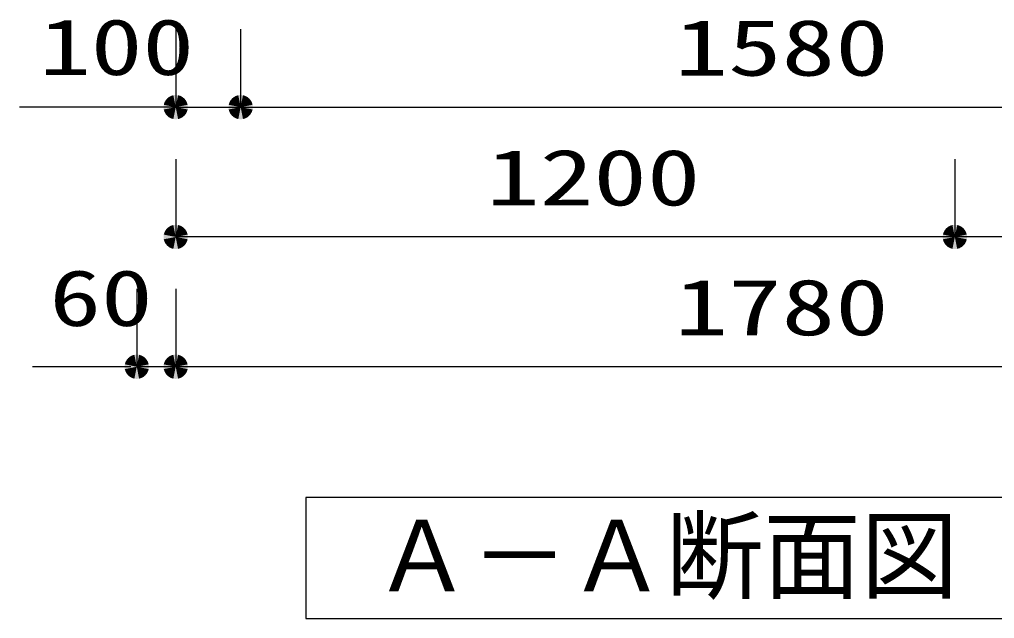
# Model space of a CAD drawing. Units: millimetres, scale not verified. Extents: x -9804 to 7514, y -6320 to 5758.
# Drawn here: x -6647 to -5146, y -4353 to -3430 of the extents above; entities that cross this region are included whole.
import ezdxf
from ezdxf.enums import TextEntityAlignment as Align

# ---------------------------------------------------------------- set-up
doc = ezdxf.new("R2010")
doc.units = ezdxf.units.MM
doc.header["$LTSCALE"] = 30
doc.layers.add('0-1_KIKI', color=3, linetype='Continuous', lineweight=25)
doc.layers.add('0-6_SUNPO', color=7, linetype='Continuous', lineweight=25)
doc.styles.add('MS Gothic', font='')
doc.styles.add('ＭＳ ゴシック', font='')
doc.styles.get('MS Gothic').set_extended_font_data('MS Gothic')
doc.styles.get('ＭＳ ゴシック').set_extended_font_data('MS Gothic')

msp = doc.modelspace()

# ---------------------------------------------------------------- linework, layer by layer
at = {"layer": '0-1_KIKI'}
msp.add_lwpolyline([(-4176.93, -4352.73), (-4176.93, -4166.42), (-6206.26, -4166.42), (-6206.26, -4352.73)], close=True, dxfattribs=at)
at = {"layer": '0-6_SUNPO', "color": 4}
for p, q in [((-6406.64, -3444.78), (-6406.64, -3564.78)), ((-6306.64, -3444.78), (-6306.64, -3564.78)), ((-6306.64, -3444.78), (-6306.64, -3564.78)), ((-6406.64, -3564.78), (-6647.23, -3564.78)), ((-6406.64, -3564.78), (-6306.64, -3564.78)), ((-6306.64, -3564.78), (-4726.64, -3564.78)), ((-6406.64, -3644.78), (-6406.64, -3764.78)), ((-5206.64, -3644.78), (-5206.64, -3764.78)), ((-5206.64, -3644.78), (-5206.64, -3764.78)), ((-5206.64, -3764.78), (-6406.64, -3764.78)), ((-4626.64, -3764.78), (-5206.64, -3764.78)), ((-6466.64, -3844.78), (-6466.64, -3964.78)), ((-6406.64, -3844.78), (-6406.64, -3964.78)), ((-6406.64, -3844.78), (-6406.64, -3964.78)), ((-6476.01, -3964.78), (-6627.22, -3964.78)), ((-6406.64, -3964.78), (-6466.64, -3964.78)), ((-4626.64, -3964.78), (-6406.64, -3964.78))]:
    msp.add_line(p, q, dxfattribs=at)
at = {"layer": '0-6_SUNPO'}
for points in [[(-6423.96, -3557.6), (-6406.64, -3564.78), (-6425.03, -3561.12)], [(-6422.23, -3554.36), (-6406.64, -3564.78), (-6423.96, -3557.6)], [(-6419.9, -3551.52), (-6406.64, -3564.78), (-6422.23, -3554.36)], [(-6417.06, -3549.19), (-6406.64, -3564.78), (-6419.9, -3551.52)], [(-6413.81, -3547.45), (-6406.64, -3564.78), (-6417.06, -3549.19)], [(-6410.3, -3546.39), (-6406.64, -3564.78), (-6413.81, -3547.45)], [(-6406.64, -3546.03), (-6406.64, -3564.78), (-6410.3, -3546.39)], [(-6402.98, -3546.39), (-6406.64, -3564.78), (-6406.64, -3546.03)], [(-6399.46, -3547.45), (-6406.64, -3564.78), (-6402.98, -3546.39)], [(-6396.22, -3549.19), (-6406.64, -3564.78), (-6399.46, -3547.45)], [(-6393.38, -3551.52), (-6406.64, -3564.78), (-6396.22, -3549.19)], [(-6391.05, -3554.36), (-6406.64, -3564.78), (-6393.38, -3551.52)], [(-6389.32, -3557.6), (-6406.64, -3564.78), (-6391.05, -3554.36)], [(-6388.25, -3561.12), (-6406.64, -3564.78), (-6389.32, -3557.6)], [(-6323.96, -3557.6), (-6306.64, -3564.78), (-6325.03, -3561.12)], [(-6323.96, -3557.6), (-6306.64, -3564.78), (-6325.03, -3561.12)], [(-6322.23, -3554.36), (-6306.64, -3564.78), (-6323.96, -3557.6)], [(-6322.23, -3554.36), (-6306.64, -3564.78), (-6323.96, -3557.6)], [(-6319.9, -3551.52), (-6306.64, -3564.78), (-6322.23, -3554.36)], [(-6319.9, -3551.52), (-6306.64, -3564.78), (-6322.23, -3554.36)], [(-6317.06, -3549.19), (-6306.64, -3564.78), (-6319.9, -3551.52)], [(-6317.06, -3549.19), (-6306.64, -3564.78), (-6319.9, -3551.52)], [(-6313.81, -3547.45), (-6306.64, -3564.78), (-6317.06, -3549.19)], [(-6313.81, -3547.45), (-6306.64, -3564.78), (-6317.06, -3549.19)], [(-6310.3, -3546.39), (-6306.64, -3564.78), (-6313.81, -3547.45)], [(-6310.3, -3546.39), (-6306.64, -3564.78), (-6313.81, -3547.45)], [(-6306.64, -3546.03), (-6306.64, -3564.78), (-6310.3, -3546.39)], [(-6306.64, -3546.03), (-6306.64, -3564.78), (-6310.3, -3546.39)], [(-6302.98, -3546.39), (-6306.64, -3564.78), (-6306.64, -3546.03)], [(-6302.98, -3546.39), (-6306.64, -3564.78), (-6306.64, -3546.03)], [(-6299.46, -3547.45), (-6306.64, -3564.78), (-6302.98, -3546.39)], [(-6299.46, -3547.45), (-6306.64, -3564.78), (-6302.98, -3546.39)], [(-6296.22, -3549.19), (-6306.64, -3564.78), (-6299.46, -3547.45)], [(-6296.22, -3549.19), (-6306.64, -3564.78), (-6299.46, -3547.45)], [(-6293.38, -3551.52), (-6306.64, -3564.78), (-6296.22, -3549.19)], [(-6293.38, -3551.52), (-6306.64, -3564.78), (-6296.22, -3549.19)], [(-6291.05, -3554.36), (-6306.64, -3564.78), (-6293.38, -3551.52)], [(-6291.05, -3554.36), (-6306.64, -3564.78), (-6293.38, -3551.52)], [(-6289.32, -3557.6), (-6306.64, -3564.78), (-6291.05, -3554.36)], [(-6289.32, -3557.6), (-6306.64, -3564.78), (-6291.05, -3554.36)], [(-6288.25, -3561.12), (-6306.64, -3564.78), (-6289.32, -3557.6)], [(-6288.25, -3561.12), (-6306.64, -3564.78), (-6289.32, -3557.6)], [(-6425.03, -3561.12), (-6406.64, -3564.78), (-6425.39, -3564.78)], [(-6425.39, -3564.78), (-6406.64, -3564.78), (-6425.03, -3568.43)], [(-6425.03, -3568.43), (-6406.64, -3564.78), (-6423.96, -3571.95)], [(-6423.96, -3571.95), (-6406.64, -3564.78), (-6422.23, -3575.19)], [(-6422.23, -3575.19), (-6406.64, -3564.78), (-6419.9, -3578.03)], [(-6419.9, -3578.03), (-6406.64, -3564.78), (-6417.06, -3580.37)], [(-6417.06, -3580.37), (-6406.64, -3564.78), (-6413.81, -3582.1)], [(-6413.81, -3582.1), (-6406.64, -3564.78), (-6410.3, -3583.17)], [(-6410.3, -3583.17), (-6406.64, -3564.78), (-6406.64, -3583.53)], [(-6387.89, -3564.78), (-6406.64, -3564.78), (-6388.25, -3561.12)], [(-6406.64, -3583.53), (-6406.64, -3564.78), (-6402.98, -3583.17)], [(-6402.98, -3583.17), (-6406.64, -3564.78), (-6399.46, -3582.1)], [(-6399.46, -3582.1), (-6406.64, -3564.78), (-6396.22, -3580.37)], [(-6396.22, -3580.37), (-6406.64, -3564.78), (-6393.38, -3578.03)], [(-6393.38, -3578.03), (-6406.64, -3564.78), (-6391.05, -3575.19)], [(-6391.05, -3575.19), (-6406.64, -3564.78), (-6389.32, -3571.95)], [(-6389.32, -3571.95), (-6406.64, -3564.78), (-6388.25, -3568.43)], [(-6388.25, -3568.43), (-6406.64, -3564.78), (-6387.89, -3564.78)], [(-6325.03, -3561.12), (-6306.64, -3564.78), (-6325.39, -3564.78)], [(-6325.03, -3561.12), (-6306.64, -3564.78), (-6325.39, -3564.78)], [(-6325.39, -3564.78), (-6306.64, -3564.78), (-6325.03, -3568.43)], [(-6325.39, -3564.78), (-6306.64, -3564.78), (-6325.03, -3568.43)], [(-6325.03, -3568.43), (-6306.64, -3564.78), (-6323.96, -3571.95)], [(-6325.03, -3568.43), (-6306.64, -3564.78), (-6323.96, -3571.95)], [(-6323.96, -3571.95), (-6306.64, -3564.78), (-6322.23, -3575.19)], [(-6323.96, -3571.95), (-6306.64, -3564.78), (-6322.23, -3575.19)], [(-6322.23, -3575.19), (-6306.64, -3564.78), (-6319.9, -3578.03)], [(-6322.23, -3575.19), (-6306.64, -3564.78), (-6319.9, -3578.03)], [(-6319.9, -3578.03), (-6306.64, -3564.78), (-6317.06, -3580.37)], [(-6319.9, -3578.03), (-6306.64, -3564.78), (-6317.06, -3580.37)], [(-6317.06, -3580.37), (-6306.64, -3564.78), (-6313.81, -3582.1)], [(-6317.06, -3580.37), (-6306.64, -3564.78), (-6313.81, -3582.1)], [(-6313.81, -3582.1), (-6306.64, -3564.78), (-6310.3, -3583.17)], [(-6313.81, -3582.1), (-6306.64, -3564.78), (-6310.3, -3583.17)], [(-6310.3, -3583.17), (-6306.64, -3564.78), (-6306.64, -3583.53)], [(-6310.3, -3583.17), (-6306.64, -3564.78), (-6306.64, -3583.53)], [(-6287.89, -3564.78), (-6306.64, -3564.78), (-6288.25, -3561.12)], [(-6287.89, -3564.78), (-6306.64, -3564.78), (-6288.25, -3561.12)], [(-6306.64, -3583.53), (-6306.64, -3564.78), (-6302.98, -3583.17)], [(-6302.98, -3583.17), (-6306.64, -3564.78), (-6299.46, -3582.1)], [(-6299.46, -3582.1), (-6306.64, -3564.78), (-6296.22, -3580.37)], [(-6296.22, -3580.37), (-6306.64, -3564.78), (-6293.38, -3578.03)], [(-6293.38, -3578.03), (-6306.64, -3564.78), (-6291.05, -3575.19)], [(-6291.05, -3575.19), (-6306.64, -3564.78), (-6289.32, -3571.95)], [(-6289.32, -3571.95), (-6306.64, -3564.78), (-6288.25, -3568.43)], [(-6288.25, -3568.43), (-6306.64, -3564.78), (-6287.89, -3564.78)], [(-6306.64, -3583.53), (-6306.64, -3564.78), (-6302.98, -3583.17)], [(-6302.98, -3583.17), (-6306.64, -3564.78), (-6299.46, -3582.1)], [(-6299.46, -3582.1), (-6306.64, -3564.78), (-6296.22, -3580.37)], [(-6296.22, -3580.37), (-6306.64, -3564.78), (-6293.38, -3578.03)], [(-6293.38, -3578.03), (-6306.64, -3564.78), (-6291.05, -3575.19)], [(-6291.05, -3575.19), (-6306.64, -3564.78), (-6289.32, -3571.95)], [(-6289.32, -3571.95), (-6306.64, -3564.78), (-6288.25, -3568.43)], [(-6288.25, -3568.43), (-6306.64, -3564.78), (-6287.89, -3564.78)], [(-6419.9, -3751.52), (-6406.64, -3764.78), (-6422.23, -3754.36)], [(-6417.06, -3749.19), (-6406.64, -3764.78), (-6419.9, -3751.52)], [(-6413.81, -3747.45), (-6406.64, -3764.78), (-6417.06, -3749.19)], [(-6410.3, -3746.39), (-6406.64, -3764.78), (-6413.81, -3747.45)], [(-6406.64, -3746.03), (-6406.64, -3764.78), (-6410.3, -3746.39)], [(-6402.98, -3746.39), (-6406.64, -3764.78), (-6406.64, -3746.03)], [(-6399.46, -3747.45), (-6406.64, -3764.78), (-6402.98, -3746.39)], [(-6396.22, -3749.19), (-6406.64, -3764.78), (-6399.46, -3747.45)], [(-6393.38, -3751.52), (-6406.64, -3764.78), (-6396.22, -3749.19)], [(-6391.05, -3754.36), (-6406.64, -3764.78), (-6393.38, -3751.52)], [(-5219.9, -3751.52), (-5206.64, -3764.78), (-5222.23, -3754.36)], [(-5219.9, -3751.52), (-5206.64, -3764.78), (-5222.23, -3754.36)], [(-5217.06, -3749.19), (-5206.64, -3764.78), (-5219.9, -3751.52)], [(-5217.06, -3749.19), (-5206.64, -3764.78), (-5219.9, -3751.52)], [(-5213.81, -3747.45), (-5206.64, -3764.78), (-5217.06, -3749.19)], [(-5213.81, -3747.45), (-5206.64, -3764.78), (-5217.06, -3749.19)], [(-5210.3, -3746.39), (-5206.64, -3764.78), (-5213.81, -3747.45)], [(-5210.3, -3746.39), (-5206.64, -3764.78), (-5213.81, -3747.45)], [(-5206.64, -3746.03), (-5206.64, -3764.78), (-5210.3, -3746.39)], [(-5206.64, -3746.03), (-5206.64, -3764.78), (-5210.3, -3746.39)], [(-5202.98, -3746.39), (-5206.64, -3764.78), (-5206.64, -3746.03)], [(-5202.98, -3746.39), (-5206.64, -3764.78), (-5206.64, -3746.03)], [(-5199.46, -3747.45), (-5206.64, -3764.78), (-5202.98, -3746.39)], [(-5199.46, -3747.45), (-5206.64, -3764.78), (-5202.98, -3746.39)], [(-5196.22, -3749.19), (-5206.64, -3764.78), (-5199.46, -3747.45)], [(-5196.22, -3749.19), (-5206.64, -3764.78), (-5199.46, -3747.45)], [(-5193.38, -3751.52), (-5206.64, -3764.78), (-5196.22, -3749.19)], [(-5193.38, -3751.52), (-5206.64, -3764.78), (-5196.22, -3749.19)], [(-5191.05, -3754.36), (-5206.64, -3764.78), (-5193.38, -3751.52)], [(-5191.05, -3754.36), (-5206.64, -3764.78), (-5193.38, -3751.52)], [(-6425.03, -3761.12), (-6406.64, -3764.78), (-6425.39, -3764.78)], [(-6425.39, -3764.78), (-6406.64, -3764.78), (-6425.03, -3768.43)], [(-6423.96, -3757.6), (-6406.64, -3764.78), (-6425.03, -3761.12)], [(-6425.03, -3768.43), (-6406.64, -3764.78), (-6423.96, -3771.95)], [(-6422.23, -3754.36), (-6406.64, -3764.78), (-6423.96, -3757.6)], [(-6423.96, -3771.95), (-6406.64, -3764.78), (-6422.23, -3775.19)], [(-6422.23, -3775.19), (-6406.64, -3764.78), (-6419.9, -3778.03)], [(-6419.9, -3778.03), (-6406.64, -3764.78), (-6417.06, -3780.37)], [(-6417.06, -3780.37), (-6406.64, -3764.78), (-6413.81, -3782.1)], [(-6413.81, -3782.1), (-6406.64, -3764.78), (-6410.3, -3783.17)], [(-6410.3, -3783.17), (-6406.64, -3764.78), (-6406.64, -3783.53)], [(-6389.32, -3757.6), (-6406.64, -3764.78), (-6391.05, -3754.36)], [(-6388.25, -3761.12), (-6406.64, -3764.78), (-6389.32, -3757.6)], [(-6387.89, -3764.78), (-6406.64, -3764.78), (-6388.25, -3761.12)], [(-6406.64, -3783.53), (-6406.64, -3764.78), (-6402.98, -3783.17)], [(-6402.98, -3783.17), (-6406.64, -3764.78), (-6399.46, -3782.1)], [(-6399.46, -3782.1), (-6406.64, -3764.78), (-6396.22, -3780.37)], [(-6396.22, -3780.37), (-6406.64, -3764.78), (-6393.38, -3778.03)], [(-6393.38, -3778.03), (-6406.64, -3764.78), (-6391.05, -3775.19)], [(-6391.05, -3775.19), (-6406.64, -3764.78), (-6389.32, -3771.95)], [(-6389.32, -3771.95), (-6406.64, -3764.78), (-6388.25, -3768.43)], [(-6388.25, -3768.43), (-6406.64, -3764.78), (-6387.89, -3764.78)], [(-5225.03, -3761.12), (-5206.64, -3764.78), (-5225.39, -3764.78)], [(-5225.03, -3761.12), (-5206.64, -3764.78), (-5225.39, -3764.78)], [(-5225.39, -3764.78), (-5206.64, -3764.78), (-5225.03, -3768.43)], [(-5225.39, -3764.78), (-5206.64, -3764.78), (-5225.03, -3768.43)], [(-5223.96, -3757.6), (-5206.64, -3764.78), (-5225.03, -3761.12)], [(-5223.96, -3757.6), (-5206.64, -3764.78), (-5225.03, -3761.12)], [(-5225.03, -3768.43), (-5206.64, -3764.78), (-5223.96, -3771.95)], [(-5225.03, -3768.43), (-5206.64, -3764.78), (-5223.96, -3771.95)], [(-5222.23, -3754.36), (-5206.64, -3764.78), (-5223.96, -3757.6)], [(-5222.23, -3754.36), (-5206.64, -3764.78), (-5223.96, -3757.6)], [(-5223.96, -3771.95), (-5206.64, -3764.78), (-5222.23, -3775.19)], [(-5223.96, -3771.95), (-5206.64, -3764.78), (-5222.23, -3775.19)], [(-5222.23, -3775.19), (-5206.64, -3764.78), (-5219.9, -3778.03)], [(-5222.23, -3775.19), (-5206.64, -3764.78), (-5219.9, -3778.03)], [(-5219.9, -3778.03), (-5206.64, -3764.78), (-5217.06, -3780.37)], [(-5219.9, -3778.03), (-5206.64, -3764.78), (-5217.06, -3780.37)], [(-5217.06, -3780.37), (-5206.64, -3764.78), (-5213.81, -3782.1)], [(-5217.06, -3780.37), (-5206.64, -3764.78), (-5213.81, -3782.1)], [(-5213.81, -3782.1), (-5206.64, -3764.78), (-5210.3, -3783.17)], [(-5213.81, -3782.1), (-5206.64, -3764.78), (-5210.3, -3783.17)], [(-5210.3, -3783.17), (-5206.64, -3764.78), (-5206.64, -3783.53)], [(-5210.3, -3783.17), (-5206.64, -3764.78), (-5206.64, -3783.53)], [(-5189.32, -3757.6), (-5206.64, -3764.78), (-5191.05, -3754.36)], [(-5189.32, -3757.6), (-5206.64, -3764.78), (-5191.05, -3754.36)], [(-5188.25, -3761.12), (-5206.64, -3764.78), (-5189.32, -3757.6)], [(-5188.25, -3761.12), (-5206.64, -3764.78), (-5189.32, -3757.6)], [(-5187.89, -3764.78), (-5206.64, -3764.78), (-5188.25, -3761.12)], [(-5187.89, -3764.78), (-5206.64, -3764.78), (-5188.25, -3761.12)], [(-5206.64, -3783.53), (-5206.64, -3764.78), (-5202.98, -3783.17)], [(-5202.98, -3783.17), (-5206.64, -3764.78), (-5199.46, -3782.1)], [(-5199.46, -3782.1), (-5206.64, -3764.78), (-5196.22, -3780.37)], [(-5196.22, -3780.37), (-5206.64, -3764.78), (-5193.38, -3778.03)], [(-5193.38, -3778.03), (-5206.64, -3764.78), (-5191.05, -3775.19)], [(-5191.05, -3775.19), (-5206.64, -3764.78), (-5189.32, -3771.95)], [(-5189.32, -3771.95), (-5206.64, -3764.78), (-5188.25, -3768.43)], [(-5188.25, -3768.43), (-5206.64, -3764.78), (-5187.89, -3764.78)], [(-5206.64, -3783.53), (-5206.64, -3764.78), (-5202.98, -3783.17)], [(-5202.98, -3783.17), (-5206.64, -3764.78), (-5199.46, -3782.1)], [(-5199.46, -3782.1), (-5206.64, -3764.78), (-5196.22, -3780.37)], [(-5196.22, -3780.37), (-5206.64, -3764.78), (-5193.38, -3778.03)], [(-5193.38, -3778.03), (-5206.64, -3764.78), (-5191.05, -3775.19)], [(-5191.05, -3775.19), (-5206.64, -3764.78), (-5189.32, -3771.95)], [(-5189.32, -3771.95), (-5206.64, -3764.78), (-5188.25, -3768.43)], [(-5188.25, -3768.43), (-5206.64, -3764.78), (-5187.89, -3764.78)], [(-6477.06, -3949.19), (-6466.64, -3964.78), (-6479.9, -3951.52)], [(-6473.81, -3947.45), (-6466.64, -3964.78), (-6477.06, -3949.19)], [(-6470.3, -3946.39), (-6466.64, -3964.78), (-6473.81, -3947.45)], [(-6466.64, -3946.03), (-6466.64, -3964.78), (-6470.3, -3946.39)], [(-6462.98, -3946.39), (-6466.64, -3964.78), (-6466.64, -3946.03)], [(-6459.46, -3947.45), (-6466.64, -3964.78), (-6462.98, -3946.39)], [(-6456.22, -3949.19), (-6466.64, -3964.78), (-6459.46, -3947.45)], [(-6453.38, -3951.52), (-6466.64, -3964.78), (-6456.22, -3949.19)], [(-6417.06, -3949.19), (-6406.64, -3964.78), (-6419.9, -3951.52)], [(-6417.06, -3949.19), (-6406.64, -3964.78), (-6419.9, -3951.52)], [(-6413.81, -3947.45), (-6406.64, -3964.78), (-6417.06, -3949.19)], [(-6413.81, -3947.45), (-6406.64, -3964.78), (-6417.06, -3949.19)], [(-6410.3, -3946.39), (-6406.64, -3964.78), (-6413.81, -3947.45)], [(-6410.3, -3946.39), (-6406.64, -3964.78), (-6413.81, -3947.45)], [(-6406.64, -3946.03), (-6406.64, -3964.78), (-6410.3, -3946.39)], [(-6406.64, -3946.03), (-6406.64, -3964.78), (-6410.3, -3946.39)], [(-6402.98, -3946.39), (-6406.64, -3964.78), (-6406.64, -3946.03)], [(-6402.98, -3946.39), (-6406.64, -3964.78), (-6406.64, -3946.03)], [(-6399.46, -3947.45), (-6406.64, -3964.78), (-6402.98, -3946.39)], [(-6399.46, -3947.45), (-6406.64, -3964.78), (-6402.98, -3946.39)], [(-6396.22, -3949.19), (-6406.64, -3964.78), (-6399.46, -3947.45)], [(-6396.22, -3949.19), (-6406.64, -3964.78), (-6399.46, -3947.45)], [(-6393.38, -3951.52), (-6406.64, -3964.78), (-6396.22, -3949.19)], [(-6393.38, -3951.52), (-6406.64, -3964.78), (-6396.22, -3949.19)], [(-6485.03, -3961.12), (-6466.64, -3964.78), (-6485.39, -3964.78)], [(-6483.96, -3957.6), (-6466.64, -3964.78), (-6485.03, -3961.12)], [(-6482.23, -3954.36), (-6466.64, -3964.78), (-6483.96, -3957.6)], [(-6479.9, -3951.52), (-6466.64, -3964.78), (-6482.23, -3954.36)], [(-6451.05, -3954.36), (-6466.64, -3964.78), (-6453.38, -3951.52)], [(-6449.32, -3957.6), (-6466.64, -3964.78), (-6451.05, -3954.36)], [(-6448.25, -3961.12), (-6466.64, -3964.78), (-6449.32, -3957.6)], [(-6447.89, -3964.78), (-6466.64, -3964.78), (-6448.25, -3961.12)], [(-6425.03, -3961.12), (-6406.64, -3964.78), (-6425.39, -3964.78)], [(-6425.03, -3961.12), (-6406.64, -3964.78), (-6425.39, -3964.78)], [(-6423.96, -3957.6), (-6406.64, -3964.78), (-6425.03, -3961.12)], [(-6423.96, -3957.6), (-6406.64, -3964.78), (-6425.03, -3961.12)], [(-6422.23, -3954.36), (-6406.64, -3964.78), (-6423.96, -3957.6)], [(-6422.23, -3954.36), (-6406.64, -3964.78), (-6423.96, -3957.6)], [(-6419.9, -3951.52), (-6406.64, -3964.78), (-6422.23, -3954.36)], [(-6419.9, -3951.52), (-6406.64, -3964.78), (-6422.23, -3954.36)], [(-6391.05, -3954.36), (-6406.64, -3964.78), (-6393.38, -3951.52)], [(-6391.05, -3954.36), (-6406.64, -3964.78), (-6393.38, -3951.52)], [(-6389.32, -3957.6), (-6406.64, -3964.78), (-6391.05, -3954.36)], [(-6389.32, -3957.6), (-6406.64, -3964.78), (-6391.05, -3954.36)], [(-6388.25, -3961.12), (-6406.64, -3964.78), (-6389.32, -3957.6)], [(-6388.25, -3961.12), (-6406.64, -3964.78), (-6389.32, -3957.6)], [(-6387.89, -3964.78), (-6406.64, -3964.78), (-6388.25, -3961.12)], [(-6387.89, -3964.78), (-6406.64, -3964.78), (-6388.25, -3961.12)], [(-6485.39, -3964.78), (-6466.64, -3964.78), (-6485.03, -3968.43)], [(-6485.03, -3968.43), (-6466.64, -3964.78), (-6483.96, -3971.95)], [(-6483.96, -3971.95), (-6466.64, -3964.78), (-6482.23, -3975.19)], [(-6482.23, -3975.19), (-6466.64, -3964.78), (-6479.9, -3978.03)], [(-6479.9, -3978.03), (-6466.64, -3964.78), (-6477.06, -3980.37)], [(-6477.06, -3980.37), (-6466.64, -3964.78), (-6473.81, -3982.1)], [(-6473.81, -3982.1), (-6466.64, -3964.78), (-6470.3, -3983.17)], [(-6470.3, -3983.17), (-6466.64, -3964.78), (-6466.64, -3983.53)], [(-6466.64, -3983.53), (-6466.64, -3964.78), (-6462.98, -3983.17)], [(-6462.98, -3983.17), (-6466.64, -3964.78), (-6459.46, -3982.1)], [(-6459.46, -3982.1), (-6466.64, -3964.78), (-6456.22, -3980.37)], [(-6456.22, -3980.37), (-6466.64, -3964.78), (-6453.38, -3978.03)], [(-6453.38, -3978.03), (-6466.64, -3964.78), (-6451.05, -3975.19)], [(-6451.05, -3975.19), (-6466.64, -3964.78), (-6449.32, -3971.95)], [(-6449.32, -3971.95), (-6466.64, -3964.78), (-6448.25, -3968.43)], [(-6448.25, -3968.43), (-6466.64, -3964.78), (-6447.89, -3964.78)], [(-6425.39, -3964.78), (-6406.64, -3964.78), (-6425.03, -3968.43)], [(-6425.39, -3964.78), (-6406.64, -3964.78), (-6425.03, -3968.43)], [(-6425.03, -3968.43), (-6406.64, -3964.78), (-6423.96, -3971.95)], [(-6425.03, -3968.43), (-6406.64, -3964.78), (-6423.96, -3971.95)], [(-6423.96, -3971.95), (-6406.64, -3964.78), (-6422.23, -3975.19)], [(-6423.96, -3971.95), (-6406.64, -3964.78), (-6422.23, -3975.19)], [(-6422.23, -3975.19), (-6406.64, -3964.78), (-6419.9, -3978.03)], [(-6422.23, -3975.19), (-6406.64, -3964.78), (-6419.9, -3978.03)], [(-6419.9, -3978.03), (-6406.64, -3964.78), (-6417.06, -3980.37)], [(-6419.9, -3978.03), (-6406.64, -3964.78), (-6417.06, -3980.37)], [(-6417.06, -3980.37), (-6406.64, -3964.78), (-6413.81, -3982.1)], [(-6417.06, -3980.37), (-6406.64, -3964.78), (-6413.81, -3982.1)], [(-6413.81, -3982.1), (-6406.64, -3964.78), (-6410.3, -3983.17)], [(-6413.81, -3982.1), (-6406.64, -3964.78), (-6410.3, -3983.17)], [(-6410.3, -3983.17), (-6406.64, -3964.78), (-6406.64, -3983.53)], [(-6410.3, -3983.17), (-6406.64, -3964.78), (-6406.64, -3983.53)], [(-6406.64, -3983.53), (-6406.64, -3964.78), (-6402.98, -3983.17)], [(-6402.98, -3983.17), (-6406.64, -3964.78), (-6399.46, -3982.1)], [(-6399.46, -3982.1), (-6406.64, -3964.78), (-6396.22, -3980.37)], [(-6396.22, -3980.37), (-6406.64, -3964.78), (-6393.38, -3978.03)], [(-6393.38, -3978.03), (-6406.64, -3964.78), (-6391.05, -3975.19)], [(-6391.05, -3975.19), (-6406.64, -3964.78), (-6389.32, -3971.95)], [(-6389.32, -3971.95), (-6406.64, -3964.78), (-6388.25, -3968.43)], [(-6388.25, -3968.43), (-6406.64, -3964.78), (-6387.89, -3964.78)], [(-6406.64, -3983.53), (-6406.64, -3964.78), (-6402.98, -3983.17)], [(-6402.98, -3983.17), (-6406.64, -3964.78), (-6399.46, -3982.1)], [(-6399.46, -3982.1), (-6406.64, -3964.78), (-6396.22, -3980.37)], [(-6396.22, -3980.37), (-6406.64, -3964.78), (-6393.38, -3978.03)], [(-6393.38, -3978.03), (-6406.64, -3964.78), (-6391.05, -3975.19)], [(-6391.05, -3975.19), (-6406.64, -3964.78), (-6389.32, -3971.95)], [(-6389.32, -3971.95), (-6406.64, -3964.78), (-6388.25, -3968.43)], [(-6388.25, -3968.43), (-6406.64, -3964.78), (-6387.89, -3964.78)]]:
    msp.add_solid(points, dxfattribs=at)

# ---------------------------------------------------------------- texts
at = {"layer": '0-1_KIKI', "color": 4, "style": 'MS Gothic'}
msp.add_text('Ａ－Ａ断面図', height=110, dxfattribs=at).set_placement((-6101.81, -4343.73), align=Align.BOTTOM_LEFT)
at = {"layer": '0-6_SUNPO', "color": 3, "style": 'ＭＳ ゴシック'}
for s, width, p in [('100', 1.35, (-6616.93, -3541.23)), ('1580', 1.4, (-5638.35, -3542.28)), ('1200', 1.4, (-5928.35, -3742.28)), ('60', 1.35, (-6601.19, -3927.95)), ('1780', 1.4, (-5638.35, -3942.28))]:
    msp.add_text(s, height=86.59, dxfattribs=dict(at, width=width)).set_placement(p, align=Align.BOTTOM_LEFT)

doc.saveas('drawing.dxf')
